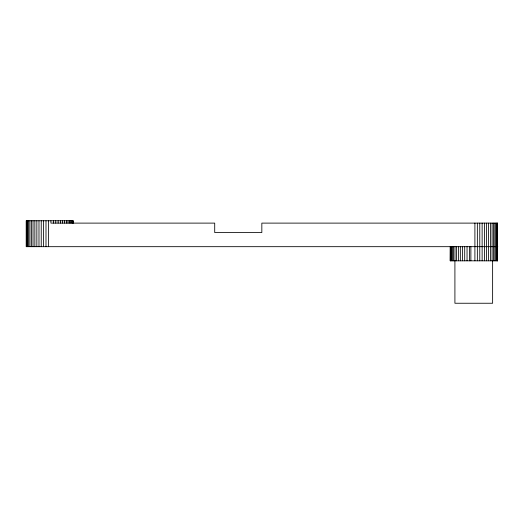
<?xml version="1.0" encoding="UTF-8"?>
<svg xmlns="http://www.w3.org/2000/svg" width="524" height="524" viewBox="0 0 524 524"><rect width="100%" height="100%" fill="white"/><g stroke="black" fill="none" stroke-linecap="round" stroke-linejoin="round"><path stroke-width="0.79" d="M476.906 246.68L26.2 246.68L26.2 220.755L73.275 220.755L73.275 223.113M477.24 246.68L497.8 246.68M497.518 260.821L450.201 260.821L450.201 246.68M497.486 260.821L497.518 223.113L261.836 223.113L261.836 232.538L214.709 232.538L214.709 223.113L50.913 223.113L50.913 220.755M497.289 223.113L497.289 260.821M497.197 223.113L497.197 260.821M496.654 223.113L496.654 260.821M495.861 223.113L495.861 260.821M494.826 223.113L494.826 260.821M493.569 223.113L493.569 260.821M492.626 260.821L492.626 303.245L454.911 303.245L454.911 260.821M492.088 223.113L492.088 260.821M490.418 223.113L490.418 260.821M488.565 223.113L488.565 260.821M486.547 223.113L486.547 260.821M484.399 223.113L484.399 260.821M482.132 223.113L482.132 260.821M479.774 223.113L479.774 260.821M477.357 223.113L477.357 260.821M474.901 223.113L474.901 260.821M470.88 246.68L470.88 260.821M469.458 246.68L469.458 260.821M467.041 246.68L467.041 260.821M464.703 246.68L464.703 260.821M462.463 246.68L462.463 260.821M460.347 246.68L460.347 260.821M458.382 246.68L458.382 260.821M456.594 246.68L456.594 260.821M454.989 246.68L454.989 260.821M453.601 246.68L453.601 260.821M452.428 246.68L452.428 260.821M451.491 246.68L451.491 260.821M450.804 246.68L450.804 260.821M450.371 246.68L450.286 260.821M73.006 220.755L73.006 223.113M72.489 220.755L72.489 223.113M71.722 220.755L71.722 223.113M70.714 220.755L70.714 223.113M69.469 220.755L69.469 223.113M68.015 220.755L68.015 223.113M66.365 220.755L66.365 223.113M64.524 220.755L64.524 223.113M62.526 220.755L62.526 223.113M60.384 220.755L60.384 223.113M58.131 220.755L58.131 223.113M55.78 220.755L55.78 223.113M53.369 220.755L53.369 223.113M48.444 220.755L48.444 246.68M45.994 220.755L45.994 246.68M43.584 220.755L43.584 246.68M41.239 220.755L41.239 246.68M38.986 220.755L38.986 246.68M36.85 220.755L36.85 246.68M34.859 220.755L34.859 246.68M33.032 220.755L33.032 246.68M31.388 220.755L31.388 246.68M29.94 220.755L29.94 246.68M28.715 220.755L28.715 246.68M27.713 220.755L27.713 246.68M26.96 220.755L26.96 246.68M26.449 220.755L26.449 246.68"/></g></svg>
